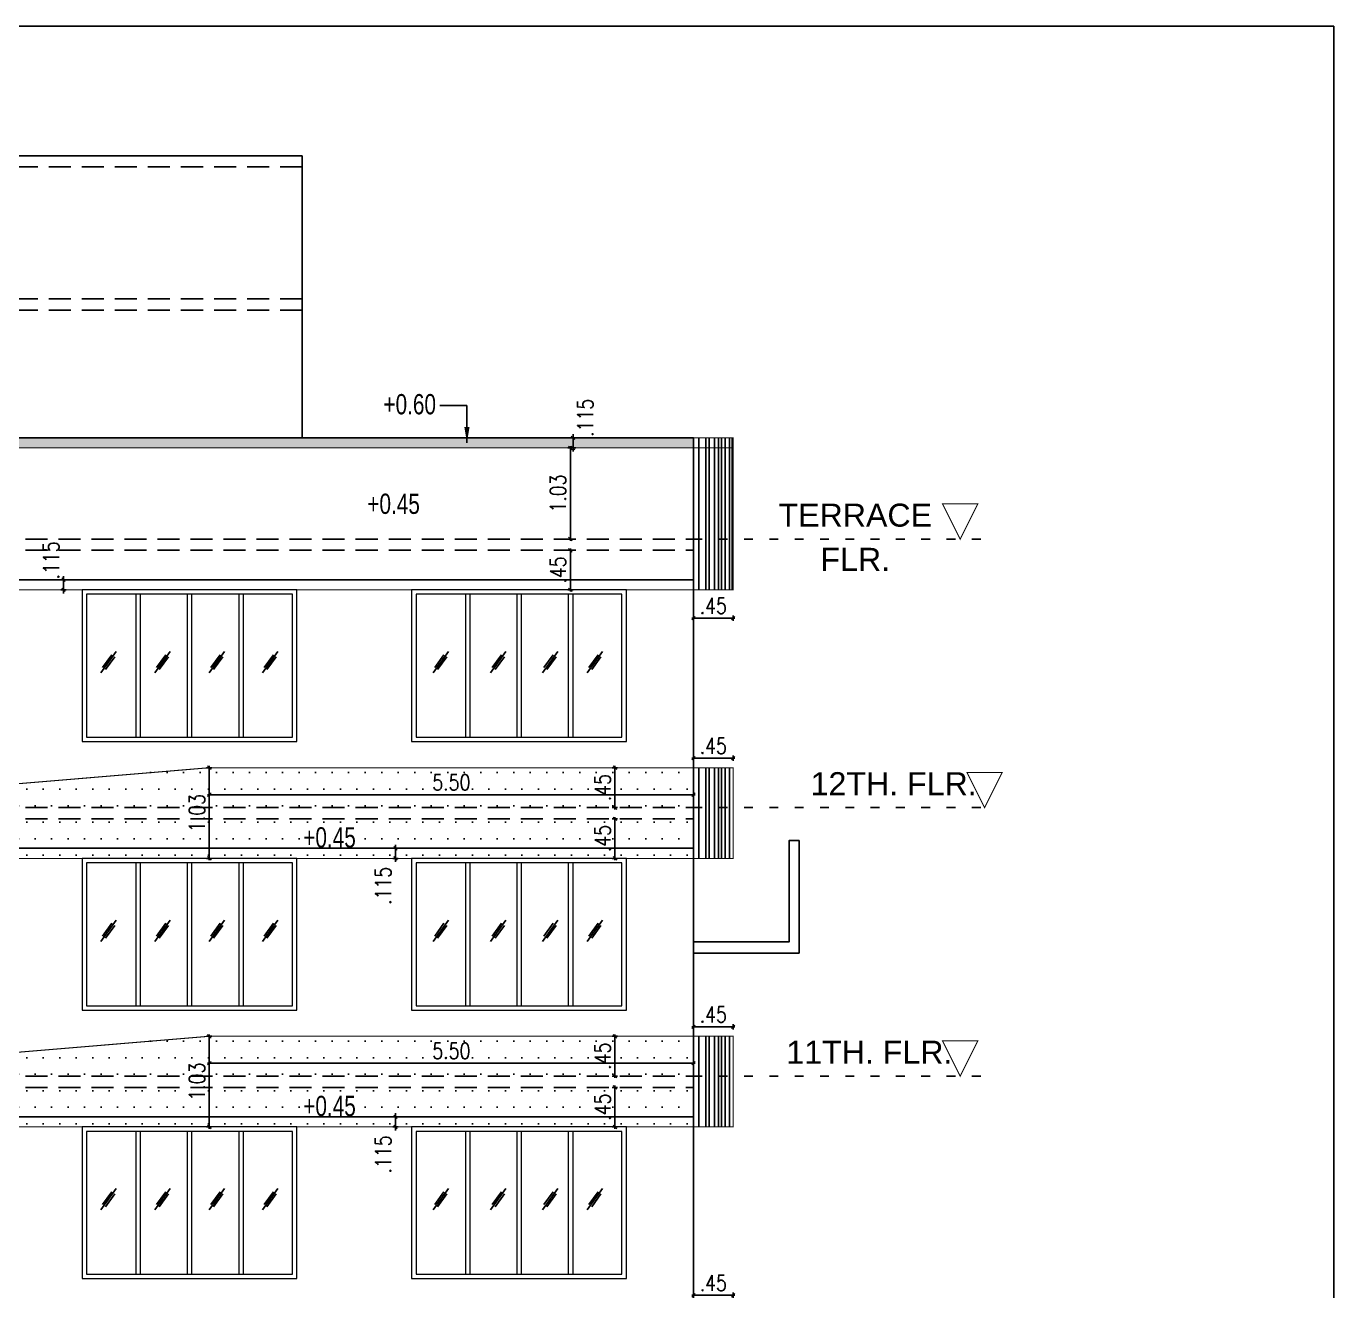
# Model space of a CAD drawing. Header units: inches. Extents: x 14235 to 14499, y 0 to 2549.
# Drawn here: x 14352.81 to 14367.67, y 2446.41 to 2460.78 of the extents above; entities that cross this region are included whole.
import ezdxf
from ezdxf.enums import TextEntityAlignment as Align

# ---------------------------------------------------------------- set-up
doc = ezdxf.new("R2010")
doc.units = ezdxf.units.IN
doc.header["$LTSCALE"] = 0.25
doc.header["$MEASUREMENT"] = 0
doc.header["$PDMODE"] = 35
for name, pattern in [('1', [0]), ('DASHEDX2', [1.5, 1, -0.5]), ('DOTX2', [0.5, 0, -0.5])]:
    doc.linetypes.add(name, pattern=pattern)
for name, color, linetype in [('edges', 1, 'Continuous'), ('ELE.PROJ.', 1, 'Continuous'), ('GLASS WINDOW', 251, '1'), ('hatch', 251, 'Continuous'), ('proj-internal', 1, 'DASHEDX2'), ('text-large', 7, 'Continuous'), ('wall', 7, 'Continuous'), ('walls', 7, 'Continuous'), ('WORK TEX', 6, 'Continuous'), ('WORKING DIM', 7, 'Continuous')]:
    doc.layers.add(name, color=color, linetype=linetype)
doc.layers.add('WINDOW', color=106, linetype='Continuous', lineweight=13)
doc.styles.add('ARIAL', font='TIMES_0.TTF')
doc.styles.add('ARL', font='swisscl_0.ttf')
doc.styles.add('romans', font='romans.shx', dxfattribs={"width": 0.8})
doc.styles.add('SansSerif', font='sanss__.ttf', dxfattribs={"width": 0.8})
doc.dimstyles.new('121', dxfattribs={"dimscale": 0.1, "dimtxt": 1.8, "dimasz": 0.2, "dimexe": 0.03125, "dimexo": 0.25, "dimgap": 0.5, "dimtad": 1, "dimzin": 4, "dimdsep": 46, "dimtxsty": 'romans', "dimblk1": 'MINITICK', "dimblk2": 'MINITICK', "dimsah": 1, "dimcen": 1, "dimse1": 1, "dimse2": 1, "dimclrd": 252, "dimclre": 256, "dimclrt": 7, "dimadec": 3, "dimazin": 0, "dimtfac": 0.8, "dimtix": 1, "dimtmove": 2, "dimatfit": 3, "dimfxl": 0, "dimtolj": 1, "dimtzin": 3, "dimarcsym": 0})
doc.dimstyles.new('DFSGSG', dxfattribs={"dimtxt": 0.17, "dimasz": 0.18, "dimexe": 0.18, "dimexo": 0.0625, "dimgap": 0.09, "dimtad": 1, "dimzin": 0, "dimdsep": 46, "dimtxsty": 'ARIAL', "dimcen": 0.09, "dimse1": 1, "dimse2": 1, "dimaunit": 1, "dimadec": 0, "dimazin": 0, "dimtfac": 1, "dimtix": 1, "dimtofl": 0, "dimtmove": 0, "dimatfit": 3, "dimfxl": 0, "dimtolj": 1, "dimtzin": 0, "dimarcsym": 0})

# ---------------------------------------------------------------- blocks, each defined once
blk = doc.blocks.new('MINITICK')
at = {"color": 7}
for p, q in [((1, 1), (-1, -1)), ((-1, 0), (1, 0)), ((0, -1.5), (0, 1.5))]:
    blk.add_line(p, q, dxfattribs=at)
blk = doc.blocks.new('*D790')
at = {"layer": 'Defpoints', "color": 0, "transparency": 16777216}
for p in [(14360.392, 2454.376), (14360.842, 2454.376), (14360.842, 2454.055)]:
    blk.add_point(p, dxfattribs=at)
at = {"layer": 'WORKING DIM', "color": 252, "lineweight": -2, "transparency": 16777216}
blk.add_line((14360.412, 2454.055), (14360.822, 2454.055), dxfattribs=at)
at = {"layer": 'WORKING DIM', "color": 252, "lineweight": -2, "transparency": 16777216, "xscale": 0.02, "yscale": 0.02, "zscale": 0.02, "rotation": 180}
blk.add_blockref('MINITICK', (14360.392, 2454.055), dxfattribs=at)
at = {"layer": 'WORKING DIM', "color": 252, "lineweight": -2, "transparency": 16777216, "xscale": 0.02, "yscale": 0.02, "zscale": 0.02}
blk.add_blockref('MINITICK', (14360.842, 2454.055), dxfattribs=at)
at = {"layer": 'WORKING DIM', "color": 7, "transparency": 16777216, "insert": (14360.617, 2454.195), "char_height": 0.18, "attachment_point": 5, "style": 'romans'}
blk.add_mtext('\\A1;.45', dxfattribs=at)
blk = doc.blocks.new('*D791')
at = {"layer": 'Defpoints', "color": 0, "transparency": 16777216}
for p in [(14358.825, 2456.103), (14359.024, 2456.103), (14358.825, 2455.988)]:
    blk.add_point(p, dxfattribs=at)
at = {"layer": 'WORKING DIM', "color": 252, "lineweight": -2, "transparency": 16777216}
for p, q in [((14359.024, 2456.123), (14359.024, 2456.143)), ((14359.024, 2455.988), (14359.024, 2456.103)), ((14359.024, 2455.968), (14359.024, 2455.948))]:
    blk.add_line(p, q, dxfattribs=at)
at = {"layer": 'WORKING DIM', "color": 252, "lineweight": -2, "transparency": 16777216, "xscale": 0.02, "yscale": 0.02, "zscale": 0.02}
for p, rotation in [((14359.024, 2456.103), 270), ((14359.024, 2455.988), 90)]:
    blk.add_blockref('MINITICK', p, dxfattribs=dict(at, rotation=rotation))
at = {"layer": 'WORKING DIM', "color": 7, "transparency": 16777216, "insert": (14359.164, 2456.33), "char_height": 0.18, "attachment_point": 5, "rotation": 90, "style": 'romans'}
blk.add_mtext('\\A1;.115', dxfattribs=at)
blk = doc.blocks.new('*D792')
at = {"layer": 'Defpoints', "color": 0, "transparency": 16777216}
for p in [(14358.594, 2455.988), (14358.594, 2454.953), (14358.994, 2454.953)]:
    blk.add_point(p, dxfattribs=at)
at = {"layer": 'WORKING DIM', "color": 252, "lineweight": -2, "transparency": 16777216}
blk.add_line((14358.994, 2455.968), (14358.994, 2454.973), dxfattribs=at)
at = {"layer": 'WORKING DIM', "color": 252, "lineweight": -2, "transparency": 16777216, "xscale": 0.02, "yscale": 0.02, "zscale": 0.02}
for p, rotation in [((14358.994, 2455.988), 90), ((14358.994, 2454.953), 270)]:
    blk.add_blockref('MINITICK', p, dxfattribs=dict(at, rotation=rotation))
at = {"layer": 'WORKING DIM', "color": 7, "transparency": 16777216, "insert": (14358.854, 2455.47), "char_height": 0.18, "attachment_point": 5, "rotation": 90, "style": 'romans'}
blk.add_mtext('\\A1;1.03', dxfattribs=at)
blk = doc.blocks.new('*D793')
at = {"layer": 'Defpoints', "color": 0, "transparency": 16777216}
for p in [(14358.754, 2454.826), (14358.754, 2454.376), (14358.994, 2454.376)]:
    blk.add_point(p, dxfattribs=at)
at = {"layer": 'WORKING DIM', "color": 252, "lineweight": -2, "transparency": 16777216}
blk.add_line((14358.994, 2454.806), (14358.994, 2454.396), dxfattribs=at)
at = {"layer": 'WORKING DIM', "color": 252, "lineweight": -2, "transparency": 16777216, "xscale": 0.02, "yscale": 0.02, "zscale": 0.02}
for p, rotation in [((14358.994, 2454.826), 90), ((14358.994, 2454.376), 270)]:
    blk.add_blockref('MINITICK', p, dxfattribs=dict(at, rotation=rotation))
at = {"layer": 'WORKING DIM', "color": 7, "transparency": 16777216, "insert": (14358.854, 2454.601), "char_height": 0.18, "attachment_point": 5, "rotation": 90, "style": 'romans'}
blk.add_mtext('\\A1;.45', dxfattribs=at)
blk = doc.blocks.new('*D1220')
at = {"layer": 'Defpoints', "color": 0, "transparency": 16777216}
for p in [(14360.392, 2446.364), (14360.392, 2446.256), (14360.842, 2446.256)]:
    blk.add_point(p, dxfattribs=at)
at = {"layer": 'WORKING DIM', "color": 252, "lineweight": -2, "transparency": 16777216}
blk.add_line((14360.822, 2446.364), (14360.412, 2446.364), dxfattribs=at)
at = {"layer": 'WORKING DIM', "color": 252, "lineweight": -2, "transparency": 16777216, "xscale": 0.02, "yscale": 0.02, "zscale": 0.02, "rotation": 180}
blk.add_blockref('MINITICK', (14360.392, 2446.364), dxfattribs=at)
at = {"layer": 'WORKING DIM', "color": 252, "lineweight": -2, "transparency": 16777216, "xscale": 0.02, "yscale": 0.02, "zscale": 0.02}
blk.add_blockref('MINITICK', (14360.842, 2446.364), dxfattribs=at)
at = {"layer": 'WORKING DIM', "color": 7, "transparency": 16777216, "insert": (14360.617, 2446.504), "char_height": 0.18, "attachment_point": 5, "style": 'romans'}
blk.add_mtext('\\A1;.45', dxfattribs=at)
blk = doc.blocks.new('*D1221')
at = {"layer": 'Defpoints', "color": 0, "transparency": 16777216}
for p in [(14360.392, 2446.623), (14354.892, 2446.256), (14354.892, 2445.95)]:
    blk.add_point(p, dxfattribs=at)
at = {"layer": 'WORKING DIM', "color": 252, "lineweight": -2, "transparency": 16777216}
blk.add_line((14360.372, 2445.95), (14354.912, 2445.95), dxfattribs=at)
at = {"layer": 'WORKING DIM', "color": 252, "lineweight": -2, "transparency": 16777216, "xscale": 0.02, "yscale": 0.02, "zscale": 0.02, "rotation": 180}
blk.add_blockref('MINITICK', (14354.892, 2445.95), dxfattribs=at)
at = {"layer": 'WORKING DIM', "color": 252, "lineweight": -2, "transparency": 16777216, "xscale": 0.02, "yscale": 0.02, "zscale": 0.02}
blk.add_blockref('MINITICK', (14360.392, 2445.95), dxfattribs=at)
at = {"layer": 'WORKING DIM', "color": 7, "transparency": 16777216, "insert": (14357.642, 2446.09), "char_height": 0.18, "attachment_point": 5, "style": 'romans'}
blk.add_mtext('\\A1;5.50', dxfattribs=at)
blk = doc.blocks.new('*D1231')
at = {"layer": 'Defpoints', "color": 0, "transparency": 16777216}
for p in [(14360.392, 2449.414), (14360.392, 2449.306), (14360.842, 2449.306)]:
    blk.add_point(p, dxfattribs=at)
at = {"layer": 'WORKING DIM', "color": 252, "lineweight": -2, "transparency": 16777216}
blk.add_line((14360.822, 2449.414), (14360.412, 2449.414), dxfattribs=at)
at = {"layer": 'WORKING DIM', "color": 252, "lineweight": -2, "transparency": 16777216, "xscale": 0.02, "yscale": 0.02, "zscale": 0.02, "rotation": 180}
blk.add_blockref('MINITICK', (14360.392, 2449.414), dxfattribs=at)
at = {"layer": 'WORKING DIM', "color": 252, "lineweight": -2, "transparency": 16777216, "xscale": 0.02, "yscale": 0.02, "zscale": 0.02}
blk.add_blockref('MINITICK', (14360.842, 2449.414), dxfattribs=at)
at = {"layer": 'WORKING DIM', "color": 7, "transparency": 16777216, "insert": (14360.617, 2449.554), "char_height": 0.18, "attachment_point": 5, "style": 'romans'}
blk.add_mtext('\\A1;.45', dxfattribs=at)
blk = doc.blocks.new('*D1232')
at = {"layer": 'Defpoints', "color": 0, "transparency": 16777216}
for p in [(14360.392, 2449.673), (14354.892, 2449.306), (14354.892, 2449)]:
    blk.add_point(p, dxfattribs=at)
at = {"layer": 'WORKING DIM', "color": 252, "lineweight": -2, "transparency": 16777216}
blk.add_line((14360.372, 2449), (14354.912, 2449), dxfattribs=at)
at = {"layer": 'WORKING DIM', "color": 252, "lineweight": -2, "transparency": 16777216, "xscale": 0.02, "yscale": 0.02, "zscale": 0.02, "rotation": 180}
blk.add_blockref('MINITICK', (14354.892, 2449), dxfattribs=at)
at = {"layer": 'WORKING DIM', "color": 252, "lineweight": -2, "transparency": 16777216, "xscale": 0.02, "yscale": 0.02, "zscale": 0.02}
blk.add_blockref('MINITICK', (14360.392, 2449), dxfattribs=at)
at = {"layer": 'WORKING DIM', "color": 7, "transparency": 16777216, "insert": (14357.642, 2449.14), "char_height": 0.18, "attachment_point": 5, "style": 'romans'}
blk.add_mtext('\\A1;5.50', dxfattribs=at)
blk = doc.blocks.new('*D1233')
at = {"layer": 'Defpoints', "color": 0, "transparency": 16777216}
for p in [(14354.892, 2449.306), (14354.892, 2448.276), (14354.892, 2448.276)]:
    blk.add_point(p, dxfattribs=at)
at = {"layer": 'WORKING DIM', "color": 252, "lineweight": -2, "transparency": 16777216}
blk.add_line((14354.892, 2449.286), (14354.892, 2448.296), dxfattribs=at)
at = {"layer": 'WORKING DIM', "color": 252, "lineweight": -2, "transparency": 16777216, "xscale": 0.02, "yscale": 0.02, "zscale": 0.02}
for p, rotation in [((14354.892, 2449.306), 90), ((14354.892, 2448.276), 270)]:
    blk.add_blockref('MINITICK', p, dxfattribs=dict(at, rotation=rotation))
at = {"layer": 'WORKING DIM', "color": 7, "transparency": 16777216, "insert": (14354.752, 2448.791), "char_height": 0.18, "attachment_point": 5, "rotation": 90, "style": 'romans'}
blk.add_mtext('\\A1;1.03', dxfattribs=at)
blk = doc.blocks.new('*D1234')
at = {"layer": 'Defpoints', "color": 0, "transparency": 16777216}
for p in [(14339.33, 2449.306), (14359.5, 2449.306), (14359.618, 2448.853)]:
    blk.add_point(p, dxfattribs=at)
at = {"layer": 'WORKING DIM', "color": 252, "lineweight": -2, "transparency": 16777216}
blk.add_line((14359.5, 2448.873), (14359.5, 2449.286), dxfattribs=at)
at = {"layer": 'WORKING DIM', "color": 252, "lineweight": -2, "transparency": 16777216, "xscale": 0.02, "yscale": 0.02, "zscale": 0.02}
for p, rotation in [((14359.5, 2449.306), 90), ((14359.5, 2448.853), 270)]:
    blk.add_blockref('MINITICK', p, dxfattribs=dict(at, rotation=rotation))
at = {"layer": 'WORKING DIM', "color": 7, "transparency": 16777216, "insert": (14359.36, 2449.08), "char_height": 0.18, "attachment_point": 5, "rotation": 90, "style": 'romans'}
blk.add_mtext('\\A1;.45', dxfattribs=at)
blk = doc.blocks.new('*D1235')
at = {"layer": 'Defpoints', "color": 0, "transparency": 16777216}
for p in [(14359.351, 2448.726), (14339.597, 2448.276), (14359.5, 2448.276)]:
    blk.add_point(p, dxfattribs=at)
at = {"layer": 'WORKING DIM', "color": 252, "lineweight": -2, "transparency": 16777216}
blk.add_line((14359.5, 2448.706), (14359.5, 2448.296), dxfattribs=at)
at = {"layer": 'WORKING DIM', "color": 252, "lineweight": -2, "transparency": 16777216, "xscale": 0.02, "yscale": 0.02, "zscale": 0.02}
for p, rotation in [((14359.5, 2448.726), 90), ((14359.5, 2448.276), 270)]:
    blk.add_blockref('MINITICK', p, dxfattribs=dict(at, rotation=rotation))
at = {"layer": 'WORKING DIM', "color": 7, "transparency": 16777216, "insert": (14359.36, 2448.501), "char_height": 0.18, "attachment_point": 5, "rotation": 90, "style": 'romans'}
blk.add_mtext('\\A1;.45', dxfattribs=at)
blk = doc.blocks.new('*D1242')
at = {"layer": 'Defpoints', "color": 0, "transparency": 16777216}
for p in [(14360.392, 2452.464), (14360.392, 2452.356), (14360.842, 2452.356)]:
    blk.add_point(p, dxfattribs=at)
at = {"layer": 'WORKING DIM', "color": 252, "lineweight": -2, "transparency": 16777216}
blk.add_line((14360.822, 2452.464), (14360.412, 2452.464), dxfattribs=at)
at = {"layer": 'WORKING DIM', "color": 252, "lineweight": -2, "transparency": 16777216, "xscale": 0.02, "yscale": 0.02, "zscale": 0.02, "rotation": 180}
blk.add_blockref('MINITICK', (14360.392, 2452.464), dxfattribs=at)
at = {"layer": 'WORKING DIM', "color": 252, "lineweight": -2, "transparency": 16777216, "xscale": 0.02, "yscale": 0.02, "zscale": 0.02}
blk.add_blockref('MINITICK', (14360.842, 2452.464), dxfattribs=at)
at = {"layer": 'WORKING DIM', "color": 7, "transparency": 16777216, "insert": (14360.617, 2452.604), "char_height": 0.18, "attachment_point": 5, "style": 'romans'}
blk.add_mtext('\\A1;.45', dxfattribs=at)
blk = doc.blocks.new('*D1243')
at = {"layer": 'Defpoints', "color": 0, "transparency": 16777216}
for p in [(14360.392, 2452.723), (14354.892, 2452.356), (14354.892, 2452.05)]:
    blk.add_point(p, dxfattribs=at)
at = {"layer": 'WORKING DIM', "color": 252, "lineweight": -2, "transparency": 16777216}
blk.add_line((14360.372, 2452.05), (14354.912, 2452.05), dxfattribs=at)
at = {"layer": 'WORKING DIM', "color": 252, "lineweight": -2, "transparency": 16777216, "xscale": 0.02, "yscale": 0.02, "zscale": 0.02, "rotation": 180}
blk.add_blockref('MINITICK', (14354.892, 2452.05), dxfattribs=at)
at = {"layer": 'WORKING DIM', "color": 252, "lineweight": -2, "transparency": 16777216, "xscale": 0.02, "yscale": 0.02, "zscale": 0.02}
blk.add_blockref('MINITICK', (14360.392, 2452.05), dxfattribs=at)
at = {"layer": 'WORKING DIM', "color": 7, "transparency": 16777216, "insert": (14357.642, 2452.19), "char_height": 0.18, "attachment_point": 5, "style": 'romans'}
blk.add_mtext('\\A1;5.50', dxfattribs=at)
blk = doc.blocks.new('*D1244')
at = {"layer": 'Defpoints', "color": 0, "transparency": 16777216}
for p in [(14354.892, 2452.356), (14354.892, 2451.326), (14354.892, 2451.326)]:
    blk.add_point(p, dxfattribs=at)
at = {"layer": 'WORKING DIM', "color": 252, "lineweight": -2, "transparency": 16777216}
blk.add_line((14354.892, 2452.336), (14354.892, 2451.346), dxfattribs=at)
at = {"layer": 'WORKING DIM', "color": 252, "lineweight": -2, "transparency": 16777216, "xscale": 0.02, "yscale": 0.02, "zscale": 0.02}
for p, rotation in [((14354.892, 2452.356), 90), ((14354.892, 2451.326), 270)]:
    blk.add_blockref('MINITICK', p, dxfattribs=dict(at, rotation=rotation))
at = {"layer": 'WORKING DIM', "color": 7, "transparency": 16777216, "insert": (14354.752, 2451.841), "char_height": 0.18, "attachment_point": 5, "rotation": 90, "style": 'romans'}
blk.add_mtext('\\A1;1.03', dxfattribs=at)
blk = doc.blocks.new('*D1245')
at = {"layer": 'Defpoints', "color": 0, "transparency": 16777216}
for p in [(14339.33, 2452.356), (14359.5, 2452.356), (14359.618, 2451.903)]:
    blk.add_point(p, dxfattribs=at)
at = {"layer": 'WORKING DIM', "color": 252, "lineweight": -2, "transparency": 16777216}
blk.add_line((14359.5, 2451.923), (14359.5, 2452.336), dxfattribs=at)
at = {"layer": 'WORKING DIM', "color": 252, "lineweight": -2, "transparency": 16777216, "xscale": 0.02, "yscale": 0.02, "zscale": 0.02}
for p, rotation in [((14359.5, 2452.356), 90), ((14359.5, 2451.903), 270)]:
    blk.add_blockref('MINITICK', p, dxfattribs=dict(at, rotation=rotation))
at = {"layer": 'WORKING DIM', "color": 7, "transparency": 16777216, "insert": (14359.36, 2452.13), "char_height": 0.18, "attachment_point": 5, "rotation": 90, "style": 'romans'}
blk.add_mtext('\\A1;.45', dxfattribs=at)
blk = doc.blocks.new('*D1246')
at = {"layer": 'Defpoints', "color": 0, "transparency": 16777216}
for p in [(14359.351, 2451.776), (14339.597, 2451.326), (14359.5, 2451.326)]:
    blk.add_point(p, dxfattribs=at)
at = {"layer": 'WORKING DIM', "color": 252, "lineweight": -2, "transparency": 16777216}
blk.add_line((14359.5, 2451.756), (14359.5, 2451.346), dxfattribs=at)
at = {"layer": 'WORKING DIM', "color": 252, "lineweight": -2, "transparency": 16777216, "xscale": 0.02, "yscale": 0.02, "zscale": 0.02}
for p, rotation in [((14359.5, 2451.776), 90), ((14359.5, 2451.326), 270)]:
    blk.add_blockref('MINITICK', p, dxfattribs=dict(at, rotation=rotation))
at = {"layer": 'WORKING DIM', "color": 7, "transparency": 16777216, "insert": (14359.36, 2451.551), "char_height": 0.18, "attachment_point": 5, "rotation": 90, "style": 'romans'}
blk.add_mtext('\\A1;.45', dxfattribs=at)
blk = doc.blocks.new('*D1474')
at = {"layer": 'Defpoints', "color": 0, "transparency": 16777216}
for p in [(14352.93, 2454.491), (14352.93, 2454.376), (14353.236, 2454.376)]:
    blk.add_point(p, dxfattribs=at)
at = {"layer": 'WORKING DIM', "color": 252, "lineweight": -2, "transparency": 16777216}
for p, q in [((14353.236, 2454.511), (14353.236, 2454.531)), ((14353.236, 2454.491), (14353.236, 2454.376)), ((14353.236, 2454.356), (14353.236, 2454.336))]:
    blk.add_line(p, q, dxfattribs=at)
at = {"layer": 'WORKING DIM', "color": 252, "lineweight": -2, "transparency": 16777216, "xscale": 0.02, "yscale": 0.02, "zscale": 0.02}
for p, rotation in [((14353.236, 2454.491), 270), ((14353.236, 2454.376), 90)]:
    blk.add_blockref('MINITICK', p, dxfattribs=dict(at, rotation=rotation))
at = {"layer": 'WORKING DIM', "color": 7, "transparency": 16777216, "insert": (14353.096, 2454.711), "char_height": 0.18, "attachment_point": 5, "rotation": 90, "style": 'romans'}
blk.add_mtext('\\A1;.115', dxfattribs=at)
blk = doc.blocks.new('*D1523')
at = {"layer": 'Defpoints', "color": 0, "transparency": 16777216}
for p in [(14356.702, 2448.391), (14356.702, 2448.276), (14357.008, 2448.276)]:
    blk.add_point(p, dxfattribs=at)
at = {"layer": 'WORKING DIM', "color": 252, "lineweight": -2, "transparency": 16777216}
for p, q in [((14357.008, 2448.411), (14357.008, 2448.431)), ((14357.008, 2448.391), (14357.008, 2448.276)), ((14357.008, 2448.256), (14357.008, 2448.236))]:
    blk.add_line(p, q, dxfattribs=at)
at = {"layer": 'WORKING DIM', "color": 252, "lineweight": -2, "transparency": 16777216, "xscale": 0.02, "yscale": 0.02, "zscale": 0.02}
for p, rotation in [((14357.008, 2448.391), 270), ((14357.008, 2448.276), 90)]:
    blk.add_blockref('MINITICK', p, dxfattribs=dict(at, rotation=rotation))
at = {"layer": 'WORKING DIM', "color": 7, "transparency": 16777216, "insert": (14356.868, 2447.964), "char_height": 0.18, "attachment_point": 5, "rotation": 90, "style": 'romans'}
blk.add_mtext('\\A1;.115', dxfattribs=at)
blk = doc.blocks.new('*D1525')
at = {"layer": 'Defpoints', "color": 0, "transparency": 16777216}
for p in [(14356.702, 2451.441), (14356.702, 2451.326), (14357.008, 2451.326)]:
    blk.add_point(p, dxfattribs=at)
at = {"layer": 'WORKING DIM', "color": 252, "lineweight": -2, "transparency": 16777216}
for p, q in [((14357.008, 2451.461), (14357.008, 2451.481)), ((14357.008, 2451.441), (14357.008, 2451.326)), ((14357.008, 2451.306), (14357.008, 2451.286))]:
    blk.add_line(p, q, dxfattribs=at)
at = {"layer": 'WORKING DIM', "color": 252, "lineweight": -2, "transparency": 16777216, "xscale": 0.02, "yscale": 0.02, "zscale": 0.02}
for p, rotation in [((14357.008, 2451.441), 270), ((14357.008, 2451.326), 90)]:
    blk.add_blockref('MINITICK', p, dxfattribs=dict(at, rotation=rotation))
at = {"layer": 'WORKING DIM', "color": 7, "transparency": 16777216, "insert": (14356.868, 2451.014), "char_height": 0.18, "attachment_point": 5, "rotation": 90, "style": 'romans'}
blk.add_mtext('\\A1;.115', dxfattribs=at)

msp = doc.modelspace()

# ---------------------------------------------------------------- hatches: boundary and pattern name
at = {"layer": 'hatch', "true_color": 0xc7b399}
h = msp.add_hatch(dxfattribs=at)
h.set_pattern_fill('DOTS', color=253, scale=0.5)
h.set_pattern_definition([(0, (-42.02476, 0), (0.015625, 0.03125), [0, -0.03125])])
h.paths.add_polyline_path([(14360.392, 2456.103), (14338.555, 2456.103), (14338.555, 2455.988), (14360.392, 2455.988)])
h = msp.add_hatch(dxfattribs=at)
h.set_pattern_fill('DOTS', color=253, scale=3)
h.set_pattern_definition([(0, (-42.02476, 33.55), (0.09375, 0.1875), [0, -0.1875])])
h.paths.add_polyline_path([(14360.392, 2452.356), (14354.892, 2452.356), (14349.474, 2451.903), (14349.474, 2451.326), (14360.392, 2451.326)])
h = msp.add_hatch(dxfattribs=at)
h.set_pattern_fill('DOTS', color=253, scale=3)
h.set_pattern_definition([(0, (-42.02476, 30.50003), (0.09375, 0.1875), [0, -0.1875])])
h.paths.add_polyline_path([(14360.392, 2449.306), (14354.892, 2449.306), (14349.474, 2448.853), (14349.474, 2448.276), (14360.392, 2448.276)])

# ---------------------------------------------------------------- linework, layer by layer
at = {"layer": 'edges', "const_width": 0.012}
for points in [[(14363.621, 2455.353), (14363.221, 2455.353), (14363.421, 2454.953)], [(14363.898, 2452.303), (14363.498, 2452.303), (14363.698, 2451.903)], [(14363.621, 2449.253), (14363.221, 2449.253), (14363.421, 2448.853)]]:
    msp.add_lwpolyline(points, close=True, dxfattribs=at)
at = {"layer": 'ELE.PROJ.', "color": 8}
for p, q in [((14360.453, 2456.103), (14360.453, 2454.376)), ((14360.531, 2456.103), (14360.531, 2454.376)), ((14360.571, 2456.103), (14360.571, 2454.376)), ((14360.632, 2456.103), (14360.632, 2454.376)), ((14360.678, 2456.103), (14360.678, 2454.376)), ((14360.712, 2456.103), (14360.712, 2454.376)), ((14360.753, 2456.103), (14360.753, 2454.376)), ((14360.801, 2456.103), (14360.801, 2454.376)), ((14360.83, 2456.103), (14360.83, 2454.376)), ((14360.453, 2452.356), (14360.453, 2451.326)), ((14360.531, 2452.356), (14360.531, 2451.326)), ((14360.571, 2452.356), (14360.571, 2451.326)), ((14360.632, 2452.356), (14360.632, 2451.326)), ((14360.678, 2452.356), (14360.678, 2451.326)), ((14360.712, 2452.356), (14360.712, 2451.326)), ((14360.753, 2452.356), (14360.753, 2451.326)), ((14360.801, 2452.356), (14360.801, 2451.326)), ((14360.453, 2449.306), (14360.453, 2448.276)), ((14360.531, 2449.306), (14360.531, 2448.276)), ((14360.571, 2449.306), (14360.571, 2448.276)), ((14360.632, 2449.306), (14360.632, 2448.276)), ((14360.678, 2449.306), (14360.678, 2448.276)), ((14360.712, 2449.306), (14360.712, 2448.276)), ((14360.753, 2449.306), (14360.753, 2448.276)), ((14360.801, 2449.306), (14360.801, 2448.276))]:
    msp.add_line(p, q, dxfattribs=at)
at = {"layer": 'ELE.PROJ.'}
for p, q in [((14338.555, 2454.491), (14360.392, 2454.491)), ((14338.555, 2451.441), (14360.392, 2451.441)), ((14338.555, 2448.391), (14360.392, 2448.391))]:
    msp.add_line(p, q, dxfattribs=at)
at = {"layer": 'ELE.PROJ.', "const_width": 0.012}
for points in [[(14338.105, 2454.376), (14360.842, 2454.376), (14360.842, 2456.103), (14338.105, 2456.103)], [(14349.474, 2451.326), (14360.842, 2451.326), (14360.842, 2452.356), (14354.892, 2452.356), (14349.474, 2451.903)], [(14349.474, 2448.276), (14360.842, 2448.276), (14360.842, 2449.306), (14354.892, 2449.306), (14349.474, 2448.853)]]:
    msp.add_lwpolyline(points, close=True, dxfattribs=at)
msp.add_lwpolyline([(14360.842, 2455.988), (14338.105, 2455.988)], dxfattribs=at)
at = {"layer": 'GLASS WINDOW', "color": 4, "ltscale": 200}
for p, q in [((14353.836, 2453.676), (14353.662, 2453.434)), ((14353.785, 2453.64), (14353.68, 2453.494)), ((14353.818, 2453.616), (14353.713, 2453.47)), ((14354.447, 2453.676), (14354.274, 2453.434)), ((14354.397, 2453.64), (14354.292, 2453.494)), ((14354.429, 2453.616), (14354.324, 2453.47)), ((14355.065, 2453.676), (14354.892, 2453.434)), ((14355.015, 2453.64), (14354.91, 2453.494)), ((14355.047, 2453.616), (14354.942, 2453.47)), ((14355.67, 2453.676), (14355.497, 2453.434)), ((14355.62, 2453.64), (14355.515, 2453.494)), ((14355.652, 2453.616), (14355.547, 2453.47)), ((14357.609, 2453.676), (14357.435, 2453.434)), ((14357.558, 2453.64), (14357.453, 2453.494)), ((14357.591, 2453.616), (14357.486, 2453.47)), ((14358.262, 2453.676), (14358.088, 2453.434)), ((14358.211, 2453.64), (14358.106, 2453.494)), ((14358.244, 2453.616), (14358.139, 2453.47)), ((14358.85, 2453.676), (14358.676, 2453.434)), ((14358.799, 2453.64), (14358.694, 2453.494)), ((14358.832, 2453.616), (14358.727, 2453.47)), ((14359.36, 2453.676), (14359.186, 2453.434)), ((14359.309, 2453.64), (14359.204, 2453.494)), ((14359.341, 2453.616), (14359.236, 2453.47)), ((14353.836, 2450.626), (14353.662, 2450.384)), ((14353.785, 2450.59), (14353.68, 2450.444)), ((14353.818, 2450.566), (14353.713, 2450.42)), ((14354.447, 2450.626), (14354.274, 2450.384)), ((14354.397, 2450.59), (14354.292, 2450.444)), ((14354.429, 2450.566), (14354.324, 2450.42)), ((14355.065, 2450.626), (14354.892, 2450.384)), ((14355.015, 2450.59), (14354.91, 2450.444)), ((14355.047, 2450.566), (14354.942, 2450.42)), ((14355.67, 2450.626), (14355.497, 2450.384)), ((14355.62, 2450.59), (14355.515, 2450.444)), ((14355.652, 2450.566), (14355.547, 2450.42)), ((14357.609, 2450.626), (14357.435, 2450.384)), ((14357.558, 2450.59), (14357.453, 2450.444)), ((14357.591, 2450.566), (14357.486, 2450.42)), ((14358.262, 2450.626), (14358.088, 2450.384)), ((14358.211, 2450.59), (14358.106, 2450.444)), ((14358.244, 2450.566), (14358.139, 2450.42)), ((14358.85, 2450.626), (14358.676, 2450.384)), ((14358.799, 2450.59), (14358.694, 2450.444)), ((14358.832, 2450.566), (14358.727, 2450.42)), ((14359.36, 2450.626), (14359.186, 2450.384)), ((14359.309, 2450.59), (14359.204, 2450.444)), ((14359.341, 2450.566), (14359.236, 2450.42)), ((14353.836, 2447.576), (14353.662, 2447.334)), ((14353.785, 2447.54), (14353.68, 2447.394)), ((14354.447, 2447.576), (14354.274, 2447.334)), ((14354.397, 2447.54), (14354.292, 2447.394)), ((14355.065, 2447.576), (14354.892, 2447.334)), ((14355.015, 2447.54), (14354.91, 2447.394)), ((14355.67, 2447.576), (14355.497, 2447.334)), ((14355.62, 2447.54), (14355.515, 2447.394)), ((14357.609, 2447.576), (14357.435, 2447.334)), ((14357.558, 2447.54), (14357.453, 2447.394)), ((14358.262, 2447.576), (14358.088, 2447.334)), ((14358.211, 2447.54), (14358.106, 2447.394)), ((14358.85, 2447.576), (14358.676, 2447.334)), ((14358.799, 2447.54), (14358.694, 2447.394)), ((14359.36, 2447.576), (14359.186, 2447.334)), ((14359.309, 2447.54), (14359.204, 2447.394)), ((14353.818, 2447.516), (14353.713, 2447.37)), ((14354.429, 2447.516), (14354.324, 2447.37)), ((14355.047, 2447.516), (14354.942, 2447.37)), ((14355.652, 2447.516), (14355.547, 2447.37)), ((14357.591, 2447.516), (14357.486, 2447.37)), ((14358.244, 2447.516), (14358.139, 2447.37)), ((14358.832, 2447.516), (14358.727, 2447.37)), ((14359.341, 2447.516), (14359.236, 2447.37))]:
    msp.add_line(p, q, dxfattribs=at)
at = {"layer": 'proj-internal', "color": 251}
for p, q in [((14355.946, 2459.307), (14351.246, 2459.307)), ((14355.946, 2459.18), (14351.246, 2459.18)), ((14355.946, 2457.68), (14344.348, 2457.68)), ((14355.946, 2457.553), (14344.348, 2457.553)), ((14338.555, 2454.953), (14360.392, 2454.953)), ((14338.555, 2454.826), (14360.392, 2454.826)), ((14338.555, 2451.903), (14360.392, 2451.903)), ((14338.555, 2451.776), (14360.392, 2451.776)), ((14338.555, 2448.853), (14360.392, 2448.853)), ((14338.555, 2448.726), (14360.392, 2448.726))]:
    msp.add_line(p, q, dxfattribs=at)
at = {"layer": 'wall'}
for p, q in [((14351.246, 2459.307), (14355.946, 2459.307)), ((14355.946, 2456.103), (14355.946, 2459.307)), ((14338.555, 2456.103), (14360.392, 2456.103)), ((14360.392, 2414.976), (14360.392, 2456.103))]:
    msp.add_line(p, q, dxfattribs=at)
at = {"layer": 'wall', "linetype": 'DOTX2', "ltscale": 1.5}
for p, q in [((14360.392, 2454.953), (14363.787, 2454.953)), ((14360.392, 2451.903), (14363.787, 2451.903)), ((14360.392, 2448.853), (14363.787, 2448.853))]:
    msp.add_line(p, q, dxfattribs=at)
at = {"layer": 'wall'}
msp.add_lwpolyline([(14367.666, 2460.779), (14330.733, 2460.779), (14330.733, 2408.55), (14367.666, 2408.55)], close=True, dxfattribs=at)
msp.add_lwpolyline([(14360.392, 2450.251), (14361.592, 2450.251), (14361.592, 2450.378), (14361.592, 2451.528), (14361.477, 2451.528), (14361.477, 2450.378), (14360.392, 2450.378)], dxfattribs=at)
at = {"layer": 'WINDOW'}
for p, q in [((14354.057, 2454.326), (14354.057, 2452.703)), ((14354.107, 2454.326), (14354.107, 2452.703)), ((14354.642, 2454.326), (14354.642, 2452.703)), ((14354.692, 2454.326), (14354.692, 2452.703)), ((14355.227, 2454.326), (14355.227, 2452.703)), ((14355.277, 2454.326), (14355.277, 2452.703)), ((14357.801, 2454.326), (14357.801, 2452.703)), ((14357.851, 2454.326), (14357.851, 2452.703)), ((14358.386, 2454.326), (14358.386, 2452.703)), ((14358.436, 2454.326), (14358.436, 2452.703)), ((14358.97, 2454.326), (14358.97, 2452.703)), ((14359.02, 2454.326), (14359.02, 2452.703)), ((14354.057, 2451.276), (14354.057, 2449.653)), ((14354.107, 2451.276), (14354.107, 2449.653)), ((14354.642, 2451.276), (14354.642, 2449.653)), ((14354.692, 2451.276), (14354.692, 2449.653)), ((14355.227, 2451.276), (14355.227, 2449.653)), ((14355.277, 2451.276), (14355.277, 2449.653)), ((14357.801, 2451.276), (14357.801, 2449.653)), ((14357.851, 2451.276), (14357.851, 2449.653)), ((14358.386, 2451.276), (14358.386, 2449.653)), ((14358.436, 2451.276), (14358.436, 2449.653)), ((14358.97, 2451.276), (14358.97, 2449.653)), ((14359.02, 2451.276), (14359.02, 2449.653)), ((14354.057, 2448.226), (14354.057, 2446.603)), ((14354.107, 2448.226), (14354.107, 2446.603)), ((14354.642, 2448.226), (14354.642, 2446.603)), ((14354.692, 2448.226), (14354.692, 2446.603)), ((14355.227, 2448.226), (14355.227, 2446.603)), ((14355.277, 2448.226), (14355.277, 2446.603)), ((14357.801, 2448.226), (14357.801, 2446.603)), ((14357.851, 2448.226), (14357.851, 2446.603)), ((14358.386, 2448.226), (14358.386, 2446.603)), ((14358.436, 2448.226), (14358.436, 2446.603)), ((14358.97, 2448.226), (14358.97, 2446.603)), ((14359.02, 2448.226), (14359.02, 2446.603))]:
    msp.add_line(p, q, dxfattribs=at)
for points in [[(14353.447, 2452.653), (14355.886, 2452.653), (14355.886, 2454.376), (14353.447, 2454.376)], [(14357.191, 2452.653), (14359.63, 2452.653), (14359.63, 2454.376), (14357.191, 2454.376)], [(14353.497, 2452.703), (14355.836, 2452.703), (14355.836, 2454.326), (14353.497, 2454.326)], [(14357.241, 2452.703), (14359.58, 2452.703), (14359.58, 2454.326), (14357.241, 2454.326)], [(14353.447, 2449.603), (14355.886, 2449.603), (14355.886, 2451.326), (14353.447, 2451.326)], [(14353.497, 2449.653), (14355.836, 2449.653), (14355.836, 2451.276), (14353.497, 2451.276)], [(14357.191, 2449.603), (14359.63, 2449.603), (14359.63, 2451.326), (14357.191, 2451.326)], [(14357.241, 2449.653), (14359.58, 2449.653), (14359.58, 2451.276), (14357.241, 2451.276)], [(14353.447, 2446.553), (14355.886, 2446.553), (14355.886, 2448.276), (14353.447, 2448.276)], [(14357.191, 2446.553), (14359.63, 2446.553), (14359.63, 2448.276), (14357.191, 2448.276)], [(14353.497, 2446.603), (14355.836, 2446.603), (14355.836, 2448.226), (14353.497, 2448.226)], [(14357.241, 2446.603), (14359.58, 2446.603), (14359.58, 2448.226), (14357.241, 2448.226)]]:
    msp.add_lwpolyline(points, close=True, dxfattribs=at)

# ---------------------------------------------------------------- texts
at = {"layer": 'text-large', "lineweight": -3, "style": 'SansSerif'}
for s, p in [('TERRACE', (14362.23, 2455.225)), ('FLR.', (14362.23, 2454.723)), ('12TH. FLR.', (14362.666, 2452.175)), ('11TH. FLR.', (14362.39, 2449.125))]:
    msp.add_text(s, height=0.2613, dxfattribs=at).set_placement(p, align=Align.MIDDLE_CENTER)
at = {"layer": 'WORK TEX', "color": 7, "style": 'ARL'}
for s, p in [('+0.60', (14357.169, 2456.485)), ('+0.45', (14356.986, 2455.354)), ('+0.45 ', (14356.291, 2451.565)), ('+0.45 ', (14356.291, 2448.515))]:
    msp.add_text(s, height=0.23, dxfattribs=at).set_placement(p, align=Align.MIDDLE_CENTER)

# ---------------------------------------------------------------- dimensions: what is measured, and where the dimension line sits
at = {"layer": 'WORKING DIM'}
for base, p1, p2, picture, middle in [((14359.024, 2456.103), (14358.825, 2455.988), (14358.825, 2456.103), '*D791', (14359.164, 2456.33)), ((14353.236, 2454.376), (14352.93, 2454.491), (14352.93, 2454.376), '*D1474', (14353.096, 2454.711)), ((14357.008, 2451.326), (14356.702, 2451.441), (14356.702, 2451.326), '*D1525', (14356.868, 2451.014)), ((14357.008, 2448.276), (14356.702, 2448.391), (14356.702, 2448.276), '*D1523', (14356.868, 2447.964))]:
    dim = msp.add_linear_dim(base=base, p1=p1, p2=p2, angle=90, text='.115', dimstyle='121', override={"dimfxl": 0.18, "dimfxlon": 1}, dxfattribs=at)
    dim.commit()
    dim.dimension.update_dxf_attribs({"geometry": picture, "text_midpoint": middle, "dimtype": 160})
for base, p1, p2, angle, picture, middle in [((14358.99445, 2454.9527), (14358.59359, 2455.98767), (14358.59359, 2454.9527), 90, '*D792', (14358.85445, 2455.47018)), ((14358.994, 2454.376), (14358.754, 2454.826), (14358.754, 2454.376), 90, '*D793', (14358.854, 2454.601)), ((14354.892, 2452.05), (14360.392, 2452.723), (14354.892, 2452.356), 180, '*D1243', (14357.642, 2452.19)), ((14360.392, 2452.464), (14360.842, 2452.356), (14360.392, 2452.356), 180, '*D1242', (14360.617, 2452.604)), ((14359.5, 2452.356), (14359.618, 2451.903), (14339.33, 2452.356), 90, '*D1245', (14359.36, 2452.13)), ((14354.892, 2451.326), (14354.892, 2452.356), (14354.892, 2451.326), 90, '*D1244', (14354.752, 2451.841)), ((14359.5, 2451.326), (14359.351, 2451.776), (14339.597, 2451.326), 90, '*D1246', (14359.36, 2451.551)), ((14354.892, 2449), (14360.392, 2449.673), (14354.892, 2449.306), 180, '*D1232', (14357.642, 2449.14)), ((14360.392, 2449.414), (14360.842, 2449.306), (14360.392, 2449.306), 180, '*D1231', (14360.617, 2449.554)), ((14359.5, 2449.306), (14359.618, 2448.853), (14339.33, 2449.306), 90, '*D1234', (14359.36, 2449.08)), ((14354.892, 2448.276), (14354.892, 2449.306), (14354.892, 2448.276), 90, '*D1233', (14354.752, 2448.791)), ((14359.5, 2448.276), (14359.351, 2448.726), (14339.597, 2448.276), 90, '*D1235', (14359.36, 2448.501)), ((14354.892, 2445.95), (14360.392, 2446.623), (14354.892, 2446.256), 180, '*D1221', (14357.642, 2446.09)), ((14360.392, 2446.364), (14360.842, 2446.256), (14360.392, 2446.256), 180, '*D1220', (14360.617, 2446.504))]:
    dim = msp.add_linear_dim(base=base, p1=p1, p2=p2, angle=angle, dimstyle='121', override={"dimfxl": 0.18, "dimfxlon": 1}, dxfattribs=at)
    dim.commit()
    dim.dimension.update_dxf_attribs({"geometry": picture, "text_midpoint": middle})
dim = msp.add_linear_dim(base=(14360.842, 2454.055), p1=(14360.392, 2454.376), p2=(14360.842, 2454.376), dimstyle='121', override={"dimfxl": 0.18, "dimfxlon": 1}, dxfattribs=at)
dim.commit()
dim.dimension.update_dxf_attribs({"geometry": '*D790', "text_midpoint": (14360.617, 2454.195)})

# ---------------------------------------------------------------- leaders
at = {"layer": 'walls'}
msp.add_leader([(14357.819, 2456.047), (14357.819, 2456.472), (14357.51, 2456.472)], dimstyle='DFSGSG', override={"dimgap": 0.09, "dimtad": 0, "dimarcsym": 1}, dxfattribs=at)

doc.saveas('drawing.dxf')
